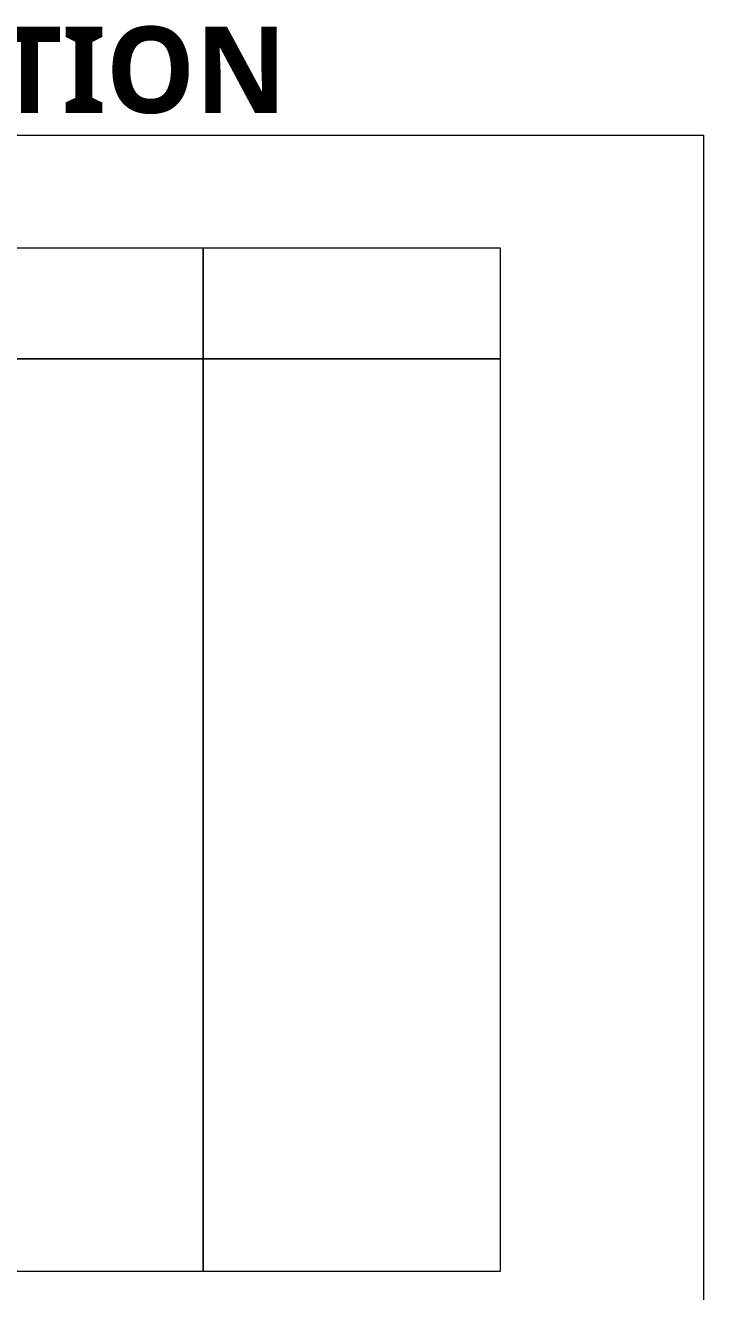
# Model space of a CAD drawing. Header units: millimetres. Extents: x 317748 to 451058, y -7309 to 88509.
# Drawn here: x 345043 to 352902, y 73828 to 88509 of the extents above; entities that cross this region are included whole.
import ezdxf

# ---------------------------------------------------------------- set-up
doc = ezdxf.new("R2010")
doc.units = ezdxf.units.MM
doc.header["$LTSCALE"] = 2
doc.header["$MEASUREMENT"] = 0
doc.layers.add('3', color=3, linetype='Continuous', lineweight=18)
doc.layers.add('4', color=6, linetype='Continuous', lineweight=18)
doc.styles.add('style1', font='simplex.shx')

msp = doc.modelspace()

# ---------------------------------------------------------------- linework, layer by layer
at = {"layer": '3', "ltscale": 2}
msp.add_lwpolyline([(334451.2, 87235.5), (352902.2, 87235.5), (352902.2, 72773.9), (334451.2, 72773.9)], close=True, dxfattribs=at)
at = {"layer": '4'}
for points in [[(347101.7, 84640.6), (336146.2, 84640.6), (336146.2, 85929.6), (347101.7, 85929.6)], [(347101.7, 85929.6), (350544.4, 85929.6), (350544.4, 84640.6), (347101.7, 84640.6)], [(336146.2, 84640.6), (347101.7, 84640.6), (347101.7, 74061.1), (336146.2, 74061.1)], [(347101.7, 84640.6), (350544.4, 84640.6), (350544.4, 74061.1), (347101.7, 74061.1)]]:
    msp.add_lwpolyline(points, close=True, dxfattribs=at)

# ---------------------------------------------------------------- texts
at = {"layer": '4', "color": 1, "insert": (334451.2, 88493.2), "char_height": 1000, "attachment_point": 1, "style": 'style1'}
msp.add_mtext_dynamic_manual_height_columns('{\\fSegoe UI Semibold|b0|i0|c0|p34;\\C3;SINK CROSS SECTION}', width=17764.943, gutter_width=25.4, heights=[0], dxfattribs=at)

doc.saveas('drawing.dxf')
